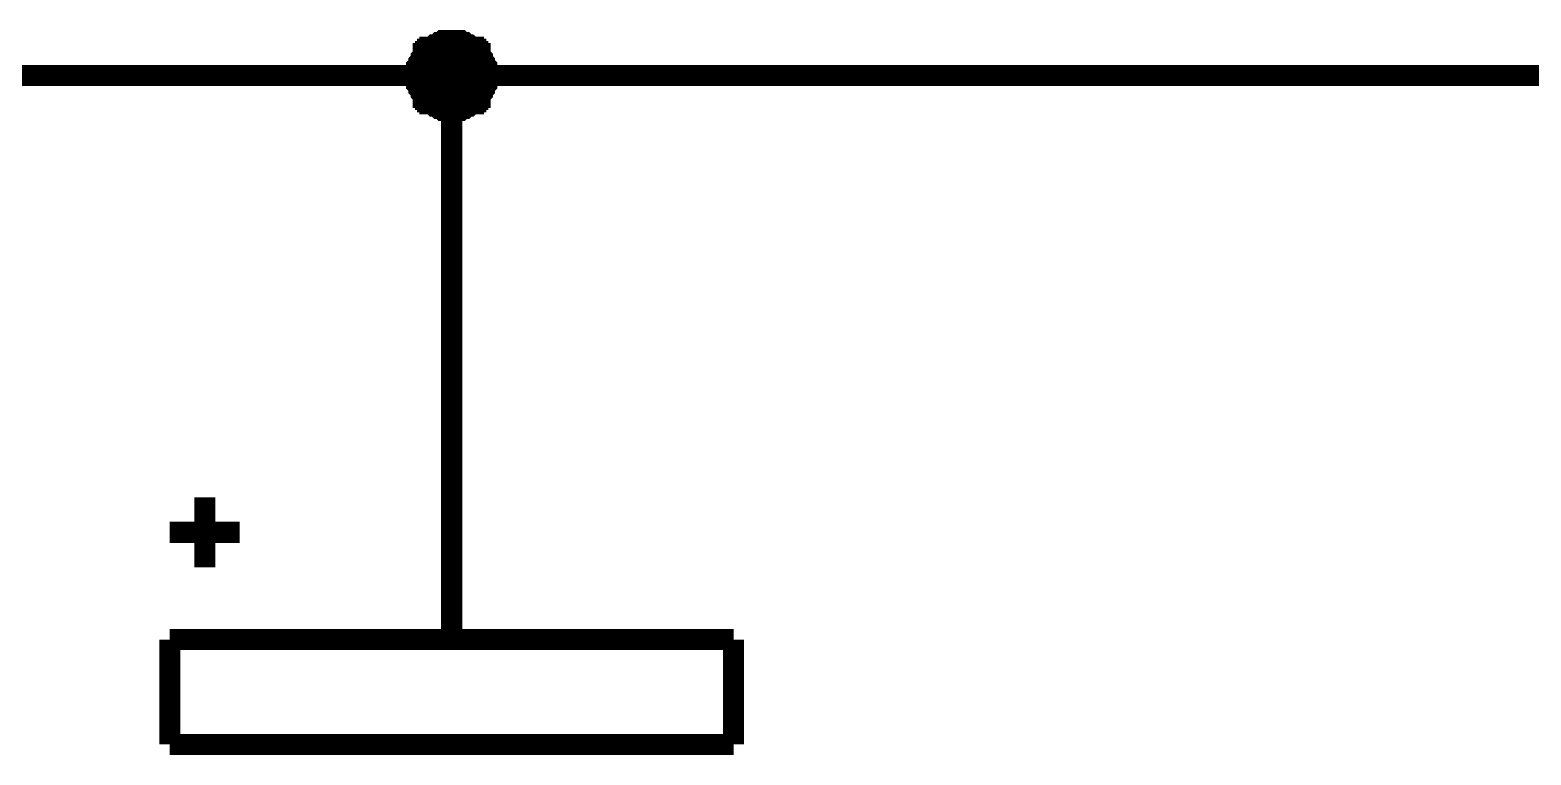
# Model space of a CAD drawing. Extents: x 196 to 1101, y 70 to 664.
# Drawn here: x 436.07 to 457.4, y 136.52 to 146.82 of the extents above; entities that cross this region are included whole.
import ezdxf

# ---------------------------------------------------------------- set-up
doc = ezdxf.new("R2010")
doc.units = 0
doc.header["$MEASUREMENT"] = 0
doc.layers.add('Sheet', color=255, linetype='CONTINUOUS')

msp = doc.modelspace()

# ---------------------------------------------------------------- linework, layer by layer
at = {"layer": 'Sheet', "const_width": 0.3}
for points in [[(441.564, 146.171), (441.564, 146.203), (441.564, 146.234), (441.564, 146.234), (441.564, 146.265), (441.564, 146.296), (441.595, 146.327), (441.595, 146.358), (441.595, 146.358), (441.626, 146.389), (441.626, 146.42), (441.626, 146.42), (441.657, 146.451), (441.657, 146.482), (441.688, 146.482), (441.688, 146.513), (441.719, 146.513), (441.719, 146.544), (441.75, 146.544), (441.75, 146.575), (441.782, 146.575), (441.813, 146.606), (441.813, 146.606), (441.844, 146.606), (441.875, 146.638), (441.875, 146.638), (441.906, 146.638), (441.937, 146.669), (441.968, 146.669), (441.999, 146.669), (441.999, 146.669), (442.03, 146.669), (442.061, 146.669)], [(441.564, 146.171), (441.564, 146.203), (441.564, 146.234), (441.564, 146.234), (441.564, 146.265), (441.564, 146.296), (441.595, 146.327), (441.595, 146.358), (441.595, 146.358), (441.626, 146.389), (441.626, 146.42), (441.626, 146.42), (441.657, 146.451), (441.657, 146.482), (441.688, 146.482), (441.688, 146.513), (441.719, 146.513), (441.719, 146.544), (441.75, 146.544), (441.75, 146.575), (441.782, 146.575), (441.813, 146.606), (441.813, 146.606), (441.844, 146.606), (441.875, 146.638), (441.875, 146.638), (441.906, 146.638), (441.937, 146.669), (441.968, 146.669), (441.999, 146.669), (441.999, 146.669), (442.03, 146.669), (442.061, 146.669)], [(441.564, 146.171), (441.564, 146.203), (441.564, 146.234), (441.564, 146.234), (441.564, 146.265), (441.564, 146.296), (441.595, 146.327), (441.595, 146.358), (441.595, 146.358), (441.626, 146.389), (441.626, 146.42), (441.626, 146.42), (441.657, 146.451), (441.657, 146.482), (441.688, 146.482), (441.688, 146.513), (441.719, 146.513), (441.719, 146.544), (441.75, 146.544), (441.75, 146.575), (441.782, 146.575), (441.813, 146.606), (441.813, 146.606), (441.844, 146.606), (441.875, 146.638), (441.875, 146.638), (441.906, 146.638), (441.937, 146.669), (441.968, 146.669), (441.999, 146.669), (441.999, 146.669), (442.03, 146.669), (442.061, 146.669)], [(441.564, 146.171), (441.564, 146.203), (441.564, 146.234), (441.564, 146.234), (441.564, 146.265), (441.564, 146.296), (441.595, 146.327), (441.595, 146.358), (441.595, 146.358), (441.626, 146.389), (441.626, 146.42), (441.626, 146.42), (441.657, 146.451), (441.657, 146.482), (441.688, 146.482), (441.688, 146.513), (441.719, 146.513), (441.719, 146.544), (441.75, 146.544), (441.75, 146.575), (441.782, 146.575), (441.813, 146.606), (441.813, 146.606), (441.844, 146.606), (441.875, 146.638), (441.875, 146.638), (441.906, 146.638), (441.937, 146.669), (441.968, 146.669), (441.999, 146.669), (441.999, 146.669), (442.03, 146.669), (442.061, 146.669)], [(441.564, 146.171), (441.564, 146.203), (441.564, 146.234), (441.564, 146.234), (441.564, 146.265), (441.564, 146.296), (441.595, 146.327), (441.595, 146.358), (441.595, 146.358), (441.626, 146.389), (441.626, 146.42), (441.626, 146.42), (441.657, 146.451), (441.657, 146.482), (441.688, 146.482), (441.688, 146.513), (441.719, 146.513), (441.719, 146.544), (441.75, 146.544), (441.75, 146.575), (441.782, 146.575), (441.813, 146.606), (441.813, 146.606), (441.844, 146.606), (441.875, 146.638), (441.875, 146.638), (441.906, 146.638), (441.937, 146.669), (441.968, 146.669), (441.999, 146.669), (441.999, 146.669), (442.03, 146.669), (442.061, 146.669)], [(441.564, 146.171), (441.564, 146.203), (441.564, 146.234), (441.564, 146.234), (441.564, 146.265), (441.564, 146.296), (441.595, 146.327), (441.595, 146.358), (441.595, 146.358), (441.626, 146.389), (441.626, 146.42), (441.626, 146.42), (441.657, 146.451), (441.657, 146.482), (441.688, 146.482), (441.688, 146.513), (441.719, 146.513), (441.719, 146.544), (441.75, 146.544), (441.75, 146.575), (441.782, 146.575), (441.813, 146.606), (441.813, 146.606), (441.844, 146.606), (441.875, 146.638), (441.875, 146.638), (441.906, 146.638), (441.937, 146.669), (441.968, 146.669), (441.999, 146.669), (441.999, 146.669), (442.03, 146.669), (442.061, 146.669)], [(441.564, 146.171), (441.564, 146.203), (441.564, 146.234), (441.564, 146.234), (441.564, 146.265), (441.564, 146.296), (441.595, 146.327), (441.595, 146.358), (441.595, 146.358), (441.626, 146.389), (441.626, 146.42), (441.626, 146.42), (441.657, 146.451), (441.657, 146.482), (441.688, 146.482), (441.688, 146.513), (441.719, 146.513), (441.719, 146.544), (441.75, 146.544), (441.75, 146.575), (441.782, 146.575), (441.813, 146.606), (441.813, 146.606), (441.844, 146.606), (441.875, 146.638), (441.875, 146.638), (441.906, 146.638), (441.937, 146.669), (441.968, 146.669), (441.999, 146.669), (441.999, 146.669), (442.03, 146.669), (442.061, 146.669)], [(441.564, 146.171), (441.564, 146.203), (441.564, 146.234), (441.564, 146.234), (441.564, 146.265), (441.564, 146.296), (441.595, 146.327), (441.595, 146.358), (441.595, 146.358), (441.626, 146.389), (441.626, 146.42), (441.626, 146.42), (441.657, 146.451), (441.657, 146.482), (441.688, 146.482), (441.688, 146.513), (441.719, 146.513), (441.719, 146.544), (441.75, 146.544), (441.75, 146.575), (441.782, 146.575), (441.813, 146.606), (441.813, 146.606), (441.844, 146.606), (441.875, 146.638), (441.875, 146.638), (441.906, 146.638), (441.937, 146.669), (441.968, 146.669), (441.999, 146.669), (441.999, 146.669), (442.03, 146.669), (442.061, 146.669)], [(442.061, 146.669), (442.061, 146.669)], [(442.061, 146.669), (442.092, 146.669), (442.123, 146.669), (442.123, 146.669), (442.154, 146.669), (442.185, 146.669), (442.216, 146.638), (442.247, 146.638), (442.247, 146.638), (442.278, 146.606), (442.309, 146.606), (442.309, 146.606), (442.341, 146.575), (442.372, 146.575), (442.372, 146.544), (442.403, 146.544), (442.403, 146.513), (442.434, 146.513), (442.434, 146.482), (442.465, 146.482), (442.465, 146.451), (442.496, 146.42), (442.496, 146.42), (442.496, 146.389), (442.527, 146.358), (442.527, 146.358), (442.527, 146.327), (442.558, 146.296), (442.558, 146.265), (442.558, 146.234), (442.558, 146.234), (442.558, 146.203), (442.558, 146.171)], [(442.061, 146.669), (442.061, 146.669)], [(442.061, 146.669), (442.092, 146.669), (442.123, 146.669), (442.123, 146.669), (442.154, 146.669), (442.185, 146.669), (442.216, 146.638), (442.247, 146.638), (442.247, 146.638), (442.278, 146.606), (442.309, 146.606), (442.309, 146.606), (442.341, 146.575), (442.372, 146.575), (442.372, 146.544), (442.403, 146.544), (442.403, 146.513), (442.434, 146.513), (442.434, 146.482), (442.465, 146.482), (442.465, 146.451), (442.496, 146.42), (442.496, 146.42), (442.496, 146.389), (442.527, 146.358), (442.527, 146.358), (442.527, 146.327), (442.558, 146.296), (442.558, 146.265), (442.558, 146.234), (442.558, 146.234), (442.558, 146.203), (442.558, 146.171)], [(442.061, 146.669), (442.061, 146.669)], [(442.061, 146.669), (442.092, 146.669), (442.123, 146.669), (442.123, 146.669), (442.154, 146.669), (442.185, 146.669), (442.216, 146.638), (442.247, 146.638), (442.247, 146.638), (442.278, 146.606), (442.309, 146.606), (442.309, 146.606), (442.341, 146.575), (442.372, 146.575), (442.372, 146.544), (442.403, 146.544), (442.403, 146.513), (442.434, 146.513), (442.434, 146.482), (442.465, 146.482), (442.465, 146.451), (442.496, 146.42), (442.496, 146.42), (442.496, 146.389), (442.527, 146.358), (442.527, 146.358), (442.527, 146.327), (442.558, 146.296), (442.558, 146.265), (442.558, 146.234), (442.558, 146.234), (442.558, 146.203), (442.558, 146.171)], [(442.061, 146.669), (442.061, 146.669)], [(442.061, 146.669), (442.092, 146.669), (442.123, 146.669), (442.123, 146.669), (442.154, 146.669), (442.185, 146.669), (442.216, 146.638), (442.247, 146.638), (442.247, 146.638), (442.278, 146.606), (442.309, 146.606), (442.309, 146.606), (442.341, 146.575), (442.372, 146.575), (442.372, 146.544), (442.403, 146.544), (442.403, 146.513), (442.434, 146.513), (442.434, 146.482), (442.465, 146.482), (442.465, 146.451), (442.496, 146.42), (442.496, 146.42), (442.496, 146.389), (442.527, 146.358), (442.527, 146.358), (442.527, 146.327), (442.558, 146.296), (442.558, 146.265), (442.558, 146.234), (442.558, 146.234), (442.558, 146.203), (442.558, 146.171)], [(442.061, 146.669), (442.061, 146.669)], [(442.061, 146.669), (442.092, 146.669), (442.123, 146.669), (442.123, 146.669), (442.154, 146.669), (442.185, 146.669), (442.216, 146.638), (442.247, 146.638), (442.247, 146.638), (442.278, 146.606), (442.309, 146.606), (442.309, 146.606), (442.341, 146.575), (442.372, 146.575), (442.372, 146.544), (442.403, 146.544), (442.403, 146.513), (442.434, 146.513), (442.434, 146.482), (442.465, 146.482), (442.465, 146.451), (442.496, 146.42), (442.496, 146.42), (442.496, 146.389), (442.527, 146.358), (442.527, 146.358), (442.527, 146.327), (442.558, 146.296), (442.558, 146.265), (442.558, 146.234), (442.558, 146.234), (442.558, 146.203), (442.558, 146.171)], [(442.061, 146.669), (442.061, 146.669)], [(442.061, 146.669), (442.092, 146.669), (442.123, 146.669), (442.123, 146.669), (442.154, 146.669), (442.185, 146.669), (442.216, 146.638), (442.247, 146.638), (442.247, 146.638), (442.278, 146.606), (442.309, 146.606), (442.309, 146.606), (442.341, 146.575), (442.372, 146.575), (442.372, 146.544), (442.403, 146.544), (442.403, 146.513), (442.434, 146.513), (442.434, 146.482), (442.465, 146.482), (442.465, 146.451), (442.496, 146.42), (442.496, 146.42), (442.496, 146.389), (442.527, 146.358), (442.527, 146.358), (442.527, 146.327), (442.558, 146.296), (442.558, 146.265), (442.558, 146.234), (442.558, 146.234), (442.558, 146.203), (442.558, 146.171)], [(442.061, 146.669), (442.061, 146.669)], [(442.061, 146.669), (442.092, 146.669), (442.123, 146.669), (442.123, 146.669), (442.154, 146.669), (442.185, 146.669), (442.216, 146.638), (442.247, 146.638), (442.247, 146.638), (442.278, 146.606), (442.309, 146.606), (442.309, 146.606), (442.341, 146.575), (442.372, 146.575), (442.372, 146.544), (442.403, 146.544), (442.403, 146.513), (442.434, 146.513), (442.434, 146.482), (442.465, 146.482), (442.465, 146.451), (442.496, 146.42), (442.496, 146.42), (442.496, 146.389), (442.527, 146.358), (442.527, 146.358), (442.527, 146.327), (442.558, 146.296), (442.558, 146.265), (442.558, 146.234), (442.558, 146.234), (442.558, 146.203), (442.558, 146.171)], [(442.061, 146.669), (442.061, 146.669)], [(442.061, 146.669), (442.092, 146.669), (442.123, 146.669), (442.123, 146.669), (442.154, 146.669), (442.185, 146.669), (442.216, 146.638), (442.247, 146.638), (442.247, 146.638), (442.278, 146.606), (442.309, 146.606), (442.309, 146.606), (442.341, 146.575), (442.372, 146.575), (442.372, 146.544), (442.403, 146.544), (442.403, 146.513), (442.434, 146.513), (442.434, 146.482), (442.465, 146.482), (442.465, 146.451), (442.496, 146.42), (442.496, 146.42), (442.496, 146.389), (442.527, 146.358), (442.527, 146.358), (442.527, 146.327), (442.558, 146.296), (442.558, 146.265), (442.558, 146.234), (442.558, 146.234), (442.558, 146.203), (442.558, 146.171)], [(414.576, 146.171), (442.061, 146.171), (462.061, 146.171), (482.03, 146.171), (502.03, 146.171), (522.031, 146.171), (537.031, 146.171)], [(442.061, 145.674), (442.03, 145.674), (441.999, 145.674), (441.999, 145.674), (441.968, 145.674), (441.937, 145.674), (441.906, 145.705), (441.875, 145.705), (441.875, 145.705), (441.844, 145.737), (441.813, 145.737), (441.813, 145.737), (441.782, 145.768), (441.75, 145.768), (441.75, 145.799), (441.719, 145.799), (441.719, 145.83), (441.688, 145.83), (441.688, 145.861), (441.657, 145.861), (441.657, 145.892), (441.626, 145.923), (441.626, 145.923), (441.626, 145.954), (441.595, 145.985), (441.595, 145.985), (441.595, 146.016), (441.564, 146.047), (441.564, 146.078), (441.564, 146.109), (441.564, 146.109), (441.564, 146.14), (441.564, 146.171)], [(441.564, 146.171), (441.564, 146.171)], [(442.061, 145.674), (442.03, 145.674), (441.999, 145.674), (441.999, 145.674), (441.968, 145.674), (441.937, 145.674), (441.906, 145.705), (441.875, 145.705), (441.875, 145.705), (441.844, 145.737), (441.813, 145.737), (441.813, 145.737), (441.782, 145.768), (441.75, 145.768), (441.75, 145.799), (441.719, 145.799), (441.719, 145.83), (441.688, 145.83), (441.688, 145.861), (441.657, 145.861), (441.657, 145.892), (441.626, 145.923), (441.626, 145.923), (441.626, 145.954), (441.595, 145.985), (441.595, 145.985), (441.595, 146.016), (441.564, 146.047), (441.564, 146.078), (441.564, 146.109), (441.564, 146.109), (441.564, 146.14), (441.564, 146.171)], [(441.564, 146.171), (441.564, 146.171)], [(442.061, 145.674), (442.03, 145.674), (441.999, 145.674), (441.999, 145.674), (441.968, 145.674), (441.937, 145.674), (441.906, 145.705), (441.875, 145.705), (441.875, 145.705), (441.844, 145.737), (441.813, 145.737), (441.813, 145.737), (441.782, 145.768), (441.75, 145.768), (441.75, 145.799), (441.719, 145.799), (441.719, 145.83), (441.688, 145.83), (441.688, 145.861), (441.657, 145.861), (441.657, 145.892), (441.626, 145.923), (441.626, 145.923), (441.626, 145.954), (441.595, 145.985), (441.595, 145.985), (441.595, 146.016), (441.564, 146.047), (441.564, 146.078), (441.564, 146.109), (441.564, 146.109), (441.564, 146.14), (441.564, 146.171)], [(441.564, 146.171), (441.564, 146.171)], [(442.061, 145.674), (442.03, 145.674), (441.999, 145.674), (441.999, 145.674), (441.968, 145.674), (441.937, 145.674), (441.906, 145.705), (441.875, 145.705), (441.875, 145.705), (441.844, 145.737), (441.813, 145.737), (441.813, 145.737), (441.782, 145.768), (441.75, 145.768), (441.75, 145.799), (441.719, 145.799), (441.719, 145.83), (441.688, 145.83), (441.688, 145.861), (441.657, 145.861), (441.657, 145.892), (441.626, 145.923), (441.626, 145.923), (441.626, 145.954), (441.595, 145.985), (441.595, 145.985), (441.595, 146.016), (441.564, 146.047), (441.564, 146.078), (441.564, 146.109), (441.564, 146.109), (441.564, 146.14), (441.564, 146.171)], [(441.564, 146.171), (441.564, 146.171)], [(442.061, 145.674), (442.03, 145.674), (441.999, 145.674), (441.999, 145.674), (441.968, 145.674), (441.937, 145.674), (441.906, 145.705), (441.875, 145.705), (441.875, 145.705), (441.844, 145.737), (441.813, 145.737), (441.813, 145.737), (441.782, 145.768), (441.75, 145.768), (441.75, 145.799), (441.719, 145.799), (441.719, 145.83), (441.688, 145.83), (441.688, 145.861), (441.657, 145.861), (441.657, 145.892), (441.626, 145.923), (441.626, 145.923), (441.626, 145.954), (441.595, 145.985), (441.595, 145.985), (441.595, 146.016), (441.564, 146.047), (441.564, 146.078), (441.564, 146.109), (441.564, 146.109), (441.564, 146.14), (441.564, 146.171)], [(441.564, 146.171), (441.564, 146.171)], [(442.061, 145.674), (442.03, 145.674), (441.999, 145.674), (441.999, 145.674), (441.968, 145.674), (441.937, 145.674), (441.906, 145.705), (441.875, 145.705), (441.875, 145.705), (441.844, 145.737), (441.813, 145.737), (441.813, 145.737), (441.782, 145.768), (441.75, 145.768), (441.75, 145.799), (441.719, 145.799), (441.719, 145.83), (441.688, 145.83), (441.688, 145.861), (441.657, 145.861), (441.657, 145.892), (441.626, 145.923), (441.626, 145.923), (441.626, 145.954), (441.595, 145.985), (441.595, 145.985), (441.595, 146.016), (441.564, 146.047), (441.564, 146.078), (441.564, 146.109), (441.564, 146.109), (441.564, 146.14), (441.564, 146.171)], [(441.564, 146.171), (441.564, 146.171)], [(442.061, 145.674), (442.03, 145.674), (441.999, 145.674), (441.999, 145.674), (441.968, 145.674), (441.937, 145.674), (441.906, 145.705), (441.875, 145.705), (441.875, 145.705), (441.844, 145.737), (441.813, 145.737), (441.813, 145.737), (441.782, 145.768), (441.75, 145.768), (441.75, 145.799), (441.719, 145.799), (441.719, 145.83), (441.688, 145.83), (441.688, 145.861), (441.657, 145.861), (441.657, 145.892), (441.626, 145.923), (441.626, 145.923), (441.626, 145.954), (441.595, 145.985), (441.595, 145.985), (441.595, 146.016), (441.564, 146.047), (441.564, 146.078), (441.564, 146.109), (441.564, 146.109), (441.564, 146.14), (441.564, 146.171)], [(441.564, 146.171), (441.564, 146.171)], [(442.061, 145.674), (442.03, 145.674), (441.999, 145.674), (441.999, 145.674), (441.968, 145.674), (441.937, 145.674), (441.906, 145.705), (441.875, 145.705), (441.875, 145.705), (441.844, 145.737), (441.813, 145.737), (441.813, 145.737), (441.782, 145.768), (441.75, 145.768), (441.75, 145.799), (441.719, 145.799), (441.719, 145.83), (441.688, 145.83), (441.688, 145.861), (441.657, 145.861), (441.657, 145.892), (441.626, 145.923), (441.626, 145.923), (441.626, 145.954), (441.595, 145.985), (441.595, 145.985), (441.595, 146.016), (441.564, 146.047), (441.564, 146.078), (441.564, 146.109), (441.564, 146.109), (441.564, 146.14), (441.564, 146.171)], [(441.564, 146.171), (441.564, 146.171)], [(442.558, 146.171), (442.558, 146.14), (442.558, 146.109), (442.558, 146.109), (442.558, 146.078), (442.558, 146.047), (442.527, 146.016), (442.527, 145.985), (442.527, 145.985), (442.496, 145.954), (442.496, 145.923), (442.496, 145.923), (442.465, 145.892), (442.465, 145.861), (442.434, 145.861), (442.434, 145.83), (442.403, 145.83), (442.403, 145.799), (442.372, 145.799), (442.372, 145.768), (442.341, 145.768), (442.309, 145.737), (442.309, 145.737), (442.278, 145.737), (442.247, 145.705), (442.247, 145.705), (442.216, 145.705), (442.185, 145.674), (442.154, 145.674), (442.123, 145.674), (442.123, 145.674), (442.092, 145.674), (442.061, 145.674)], [(442.558, 146.171), (442.558, 146.14), (442.558, 146.109), (442.558, 146.109), (442.558, 146.078), (442.558, 146.047), (442.527, 146.016), (442.527, 145.985), (442.527, 145.985), (442.496, 145.954), (442.496, 145.923), (442.496, 145.923), (442.465, 145.892), (442.465, 145.861), (442.434, 145.861), (442.434, 145.83), (442.403, 145.83), (442.403, 145.799), (442.372, 145.799), (442.372, 145.768), (442.341, 145.768), (442.309, 145.737), (442.309, 145.737), (442.278, 145.737), (442.247, 145.705), (442.247, 145.705), (442.216, 145.705), (442.185, 145.674), (442.154, 145.674), (442.123, 145.674), (442.123, 145.674), (442.092, 145.674), (442.061, 145.674)], [(442.061, 140.673), (442.061, 146.171)], [(442.558, 146.171), (442.558, 146.14), (442.558, 146.109), (442.558, 146.109), (442.558, 146.078), (442.558, 146.047), (442.527, 146.016), (442.527, 145.985), (442.527, 145.985), (442.496, 145.954), (442.496, 145.923), (442.496, 145.923), (442.465, 145.892), (442.465, 145.861), (442.434, 145.861), (442.434, 145.83), (442.403, 145.83), (442.403, 145.799), (442.372, 145.799), (442.372, 145.768), (442.341, 145.768), (442.309, 145.737), (442.309, 145.737), (442.278, 145.737), (442.247, 145.705), (442.247, 145.705), (442.216, 145.705), (442.185, 145.674), (442.154, 145.674), (442.123, 145.674), (442.123, 145.674), (442.092, 145.674), (442.061, 145.674)], [(442.558, 146.171), (442.558, 146.14), (442.558, 146.109), (442.558, 146.109), (442.558, 146.078), (442.558, 146.047), (442.527, 146.016), (442.527, 145.985), (442.527, 145.985), (442.496, 145.954), (442.496, 145.923), (442.496, 145.923), (442.465, 145.892), (442.465, 145.861), (442.434, 145.861), (442.434, 145.83), (442.403, 145.83), (442.403, 145.799), (442.372, 145.799), (442.372, 145.768), (442.341, 145.768), (442.309, 145.737), (442.309, 145.737), (442.278, 145.737), (442.247, 145.705), (442.247, 145.705), (442.216, 145.705), (442.185, 145.674), (442.154, 145.674), (442.123, 145.674), (442.123, 145.674), (442.092, 145.674), (442.061, 145.674)], [(442.558, 146.171), (442.558, 146.14), (442.558, 146.109), (442.558, 146.109), (442.558, 146.078), (442.558, 146.047), (442.527, 146.016), (442.527, 145.985), (442.527, 145.985), (442.496, 145.954), (442.496, 145.923), (442.496, 145.923), (442.465, 145.892), (442.465, 145.861), (442.434, 145.861), (442.434, 145.83), (442.403, 145.83), (442.403, 145.799), (442.372, 145.799), (442.372, 145.768), (442.341, 145.768), (442.309, 145.737), (442.309, 145.737), (442.278, 145.737), (442.247, 145.705), (442.247, 145.705), (442.216, 145.705), (442.185, 145.674), (442.154, 145.674), (442.123, 145.674), (442.123, 145.674), (442.092, 145.674), (442.061, 145.674)], [(442.558, 146.171), (442.558, 146.14), (442.558, 146.109), (442.558, 146.109), (442.558, 146.078), (442.558, 146.047), (442.527, 146.016), (442.527, 145.985), (442.527, 145.985), (442.496, 145.954), (442.496, 145.923), (442.496, 145.923), (442.465, 145.892), (442.465, 145.861), (442.434, 145.861), (442.434, 145.83), (442.403, 145.83), (442.403, 145.799), (442.372, 145.799), (442.372, 145.768), (442.341, 145.768), (442.309, 145.737), (442.309, 145.737), (442.278, 145.737), (442.247, 145.705), (442.247, 145.705), (442.216, 145.705), (442.185, 145.674), (442.154, 145.674), (442.123, 145.674), (442.123, 145.674), (442.092, 145.674), (442.061, 145.674)], [(442.558, 146.171), (442.558, 146.14), (442.558, 146.109), (442.558, 146.109), (442.558, 146.078), (442.558, 146.047), (442.527, 146.016), (442.527, 145.985), (442.527, 145.985), (442.496, 145.954), (442.496, 145.923), (442.496, 145.923), (442.465, 145.892), (442.465, 145.861), (442.434, 145.861), (442.434, 145.83), (442.403, 145.83), (442.403, 145.799), (442.372, 145.799), (442.372, 145.768), (442.341, 145.768), (442.309, 145.737), (442.309, 145.737), (442.278, 145.737), (442.247, 145.705), (442.247, 145.705), (442.216, 145.705), (442.185, 145.674), (442.154, 145.674), (442.123, 145.674), (442.123, 145.674), (442.092, 145.674), (442.061, 145.674)], [(442.558, 146.171), (442.558, 146.14), (442.558, 146.109), (442.558, 146.109), (442.558, 146.078), (442.558, 146.047), (442.527, 146.016), (442.527, 145.985), (442.527, 145.985), (442.496, 145.954), (442.496, 145.923), (442.496, 145.923), (442.465, 145.892), (442.465, 145.861), (442.434, 145.861), (442.434, 145.83), (442.403, 145.83), (442.403, 145.799), (442.372, 145.799), (442.372, 145.768), (442.341, 145.768), (442.309, 145.737), (442.309, 145.737), (442.278, 145.737), (442.247, 145.705), (442.247, 145.705), (442.216, 145.705), (442.185, 145.674), (442.154, 145.674), (442.123, 145.674), (442.123, 145.674), (442.092, 145.674), (442.061, 145.674)], [(442.558, 146.171), (442.558, 146.171), (442.558, 146.171), (442.558, 146.171), (442.558, 146.171), (442.558, 146.171), (442.558, 146.171), (442.558, 146.171), (442.558, 146.171), (442.558, 146.171), (442.558, 146.171), (442.558, 146.171), (442.558, 146.171), (442.558, 146.171), (442.558, 146.171), (442.558, 146.171), (442.558, 146.171), (442.558, 146.171), (442.558, 146.171), (442.558, 146.171), (442.558, 146.171), (442.558, 146.171), (442.558, 146.171), (442.558, 146.171), (442.558, 146.171), (442.558, 146.171), (442.558, 146.171), (442.558, 146.171), (442.558, 146.171), (442.558, 146.171), (442.558, 146.171), (442.558, 146.171), (442.558, 146.171)], [(442.558, 146.171), (442.558, 146.171)], [(442.558, 146.171), (442.558, 146.171), (442.558, 146.171), (442.558, 146.171), (442.558, 146.171), (442.558, 146.171), (442.558, 146.171), (442.558, 146.171), (442.558, 146.171), (442.558, 146.171), (442.558, 146.171), (442.558, 146.171), (442.558, 146.171), (442.558, 146.171), (442.558, 146.171), (442.558, 146.171), (442.558, 146.171), (442.558, 146.171), (442.558, 146.171), (442.558, 146.171), (442.558, 146.171), (442.558, 146.171), (442.558, 146.171), (442.558, 146.171), (442.558, 146.171), (442.558, 146.171), (442.558, 146.171), (442.558, 146.171), (442.558, 146.171), (442.558, 146.171), (442.558, 146.171), (442.558, 146.171), (442.558, 146.171)], [(442.558, 146.171), (442.558, 146.171)], [(442.558, 146.171), (442.558, 146.171), (442.558, 146.171), (442.558, 146.171), (442.558, 146.171), (442.558, 146.171), (442.558, 146.171), (442.558, 146.171), (442.558, 146.171), (442.558, 146.171), (442.558, 146.171), (442.558, 146.171), (442.558, 146.171), (442.558, 146.171), (442.558, 146.171), (442.558, 146.171), (442.558, 146.171), (442.558, 146.171), (442.558, 146.171), (442.558, 146.171), (442.558, 146.171), (442.558, 146.171), (442.558, 146.171), (442.558, 146.171), (442.558, 146.171), (442.558, 146.171), (442.558, 146.171), (442.558, 146.171), (442.558, 146.171), (442.558, 146.171), (442.558, 146.171), (442.558, 146.171), (442.558, 146.171)], [(442.558, 146.171), (442.558, 146.171)], [(442.558, 146.171), (442.558, 146.171), (442.558, 146.171), (442.558, 146.171), (442.558, 146.171), (442.558, 146.171), (442.558, 146.171), (442.558, 146.171), (442.558, 146.171), (442.558, 146.171), (442.558, 146.171), (442.558, 146.171), (442.558, 146.171), (442.558, 146.171), (442.558, 146.171), (442.558, 146.171), (442.558, 146.171), (442.558, 146.171), (442.558, 146.171), (442.558, 146.171), (442.558, 146.171), (442.558, 146.171), (442.558, 146.171), (442.558, 146.171), (442.558, 146.171), (442.558, 146.171), (442.558, 146.171), (442.558, 146.171), (442.558, 146.171), (442.558, 146.171), (442.558, 146.171), (442.558, 146.171), (442.558, 146.171)], [(442.558, 146.171), (442.558, 146.171)], [(442.558, 146.171), (442.558, 146.171), (442.558, 146.171), (442.558, 146.171), (442.558, 146.171), (442.558, 146.171), (442.558, 146.171), (442.558, 146.171), (442.558, 146.171), (442.558, 146.171), (442.558, 146.171), (442.558, 146.171), (442.558, 146.171), (442.558, 146.171), (442.558, 146.171), (442.558, 146.171), (442.558, 146.171), (442.558, 146.171), (442.558, 146.171), (442.558, 146.171), (442.558, 146.171), (442.558, 146.171), (442.558, 146.171), (442.558, 146.171), (442.558, 146.171), (442.558, 146.171), (442.558, 146.171), (442.558, 146.171), (442.558, 146.171), (442.558, 146.171), (442.558, 146.171), (442.558, 146.171), (442.558, 146.171)], [(442.558, 146.171), (442.558, 146.171)], [(442.558, 146.171), (442.558, 146.171), (442.558, 146.171), (442.558, 146.171), (442.558, 146.171), (442.558, 146.171), (442.558, 146.171), (442.558, 146.171), (442.558, 146.171), (442.558, 146.171), (442.558, 146.171), (442.558, 146.171), (442.558, 146.171), (442.558, 146.171), (442.558, 146.171), (442.558, 146.171), (442.558, 146.171), (442.558, 146.171), (442.558, 146.171), (442.558, 146.171), (442.558, 146.171), (442.558, 146.171), (442.558, 146.171), (442.558, 146.171), (442.558, 146.171), (442.558, 146.171), (442.558, 146.171), (442.558, 146.171), (442.558, 146.171), (442.558, 146.171), (442.558, 146.171), (442.558, 146.171), (442.558, 146.171)], [(442.558, 146.171), (442.558, 146.171)], [(442.558, 146.171), (442.558, 146.171), (442.558, 146.171), (442.558, 146.171), (442.558, 146.171), (442.558, 146.171), (442.558, 146.171), (442.558, 146.171), (442.558, 146.171), (442.558, 146.171), (442.558, 146.171), (442.558, 146.171), (442.558, 146.171), (442.558, 146.171), (442.558, 146.171), (442.558, 146.171), (442.558, 146.171), (442.558, 146.171), (442.558, 146.171), (442.558, 146.171), (442.558, 146.171), (442.558, 146.171), (442.558, 146.171), (442.558, 146.171), (442.558, 146.171), (442.558, 146.171), (442.558, 146.171), (442.558, 146.171), (442.558, 146.171), (442.558, 146.171), (442.558, 146.171), (442.558, 146.171), (442.558, 146.171)], [(442.558, 146.171), (442.558, 146.171)], [(442.558, 146.171), (442.558, 146.171), (442.558, 146.171), (442.558, 146.171), (442.558, 146.171), (442.558, 146.171), (442.558, 146.171), (442.558, 146.171), (442.558, 146.171), (442.558, 146.171), (442.558, 146.171), (442.558, 146.171), (442.558, 146.171), (442.558, 146.171), (442.558, 146.171), (442.558, 146.171), (442.558, 146.171), (442.558, 146.171), (442.558, 146.171), (442.558, 146.171), (442.558, 146.171), (442.558, 146.171), (442.558, 146.171), (442.558, 146.171), (442.558, 146.171), (442.558, 146.171), (442.558, 146.171), (442.558, 146.171), (442.558, 146.171), (442.558, 146.171), (442.558, 146.171), (442.558, 146.171), (442.558, 146.171)], [(442.558, 146.171), (442.558, 146.171)], [(442.061, 138.156), (442.061, 140.673)], [(438.552, 139.181), (438.552, 140.176)], [(439.049, 139.679), (438.055, 139.679)], [(438.055, 136.665), (438.055, 138.156)], [(438.055, 138.156), (446.067, 138.156)], [(446.067, 138.156), (446.067, 136.665)], [(438.055, 136.665), (446.067, 136.665)]]:
    msp.add_lwpolyline(points, dxfattribs=at)
at = {"layer": 'Sheet', "const_width": 0.508}
msp.add_lwpolyline([(441.682, 146.183, 1), (442.19, 146.183, 1)], format="xyb", close=True, dxfattribs=at)

doc.saveas('drawing.dxf')
